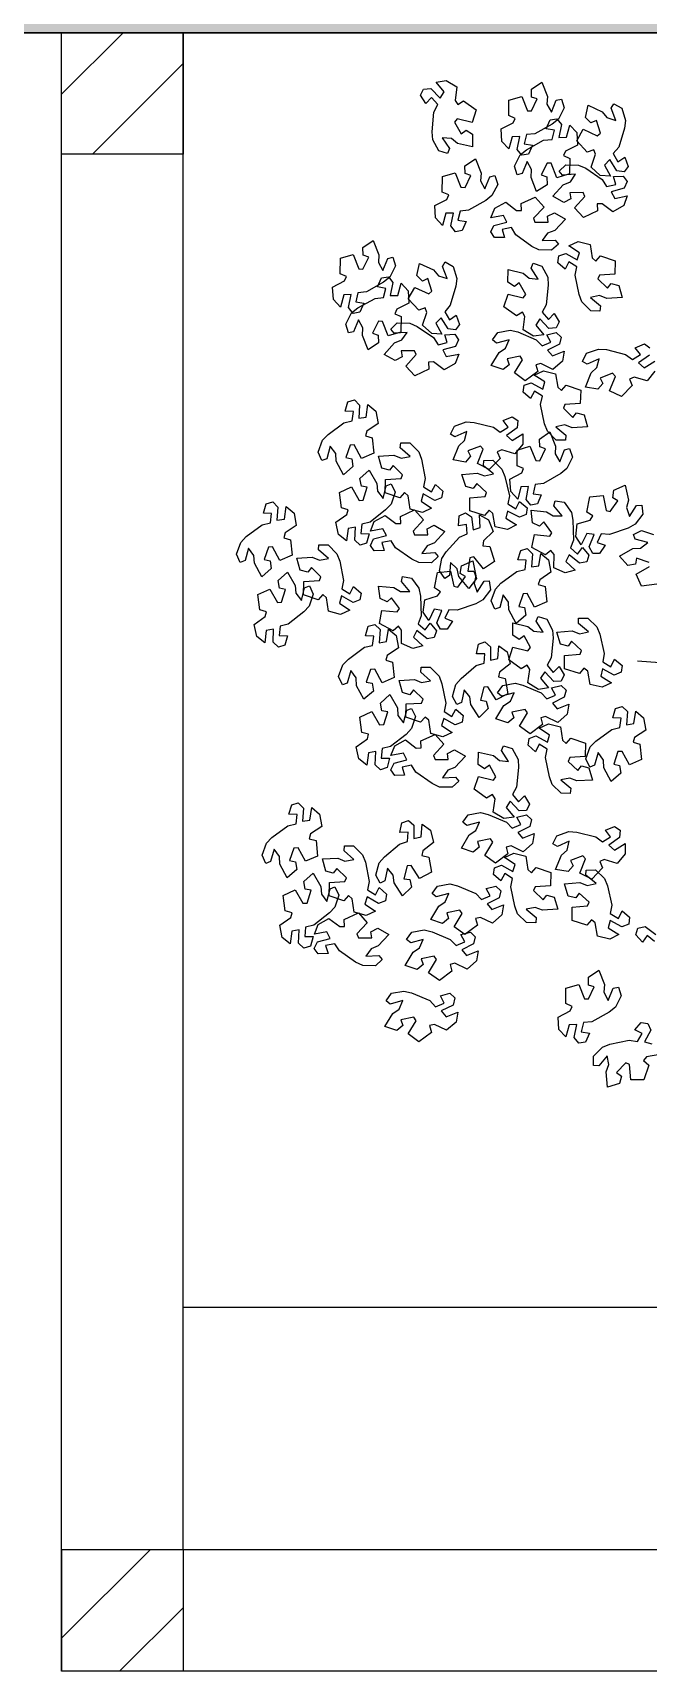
# Model space of a CAD drawing. Header units: centimetres. Extents: x -3096 to 17897, y -3131 to 15798.
# Drawn here: x -2332.8 to -2180.8, y 3634.6 to 4039.6 of the extents above; entities that cross this region are included whole.
import ezdxf

# ---------------------------------------------------------------- set-up
doc = ezdxf.new("R2010")
doc.units = ezdxf.units.CM
doc.layers.add('alberi', color=74, linetype='Continuous')

msp = doc.modelspace()

# ---------------------------------------------------------------- hatches: boundary and pattern name
at = {"transparency": 33554508}
h = msp.add_hatch(dxfattribs=at)
h.set_pattern_fill('GOST_WOOD', color=256, scale=2.9)
h.set_pattern_definition([(90, (-5100.13, -478.695), (17.4, -1e-15), [29, -5.8]), (90, (-5094.33, -484.495), (17.4, -1e-15), [17.4, -4.35, 8.7, -4.35]), (90, (-5088.53, -493.195), (17.4, -1e-15), [29, -5.8])])
h.paths.add_polyline_path([(-3095.71, 4099.61), (-3095.71, 4039.61), (-2657.82, 4039.61), (-2657.82, 4099.61)])
h.paths.add_polyline_path([(-2657.82, 4099.61), (-2657.82, 4039.61), (-2245.71, 4039.61), (-2195.71, 4039.61), (-2095.71, 4039.61), (-1945.71, 4039.61), (-1865.71, 4039.61), (-1865.71, 4099.61)])
h.paths.add_polyline_path([(-1615.62, 4039.61), (-1615.62, 4099.61), (-1765.71, 4099.61), (-1765.71, 4039.61)])
h.paths.add_polyline_path([(-1095.71, 4039.61), (-1095.71, 4099.61), (-1615.62, 4099.61), (-1615.62, 4039.61)])
h = msp.add_hatch(dxfattribs=at)
h.set_pattern_fill('ANSI31', color=256, scale=5)
h.set_pattern_definition([(45, (-5100.13, -478.695), (-11.22532, 11.22532), [])])
h.paths.add_polyline_path([(-2295.71, 4039.61), (-2325.71, 4039.61), (-2325.71, 4009.61), (-2295.71, 4009.61)])
h.paths.add_polyline_path([(-2295.71, 3664.61), (-2325.71, 3664.61), (-2325.71, 3634.61), (-2295.71, 3634.61)])
h.paths.add_polyline_path([(-1915.71, 3664.61), (-1945.71, 3664.61), (-1945.71, 3634.61), (-1915.71, 3634.61)])

# ---------------------------------------------------------------- linework, layer by layer
for p, q in [((-3095.71, 4039.61), (-1095.71, 4039.61)), ((-2245.71, 4039.61), (-2745.71, 4039.61)), ((-2095.71, 4039.61), (-2595.71, 4039.61)), ((-2325.71, 3634.61), (-2325.71, 4039.61)), ((-2195.71, 4039.61), (-2295.71, 4039.61)), ((-2295.71, 4039.61), (-2295.71, 4009.61)), ((-2095.71, 4039.61), (-2195.71, 4039.61)), ((-2295.71, 4009.61), (-2325.71, 4009.61)), ((-2295.71, 3724.61), (-1945.71, 3724.61)), ((-2325.71, 3664.61), (-2325.71, 3634.61)), ((-2295.71, 3664.61), (-2325.71, 3664.61)), ((-2295.71, 3664.61), (-2295.71, 3634.61))]:
    msp.add_line(p, q)
for points in [[(-1945.71, 3664.61), (-1945.71, 3664.61), (-2295.71, 3664.61), (-2295.71, 4039.61)], [(-1915.71, 3634.61), (-1915.71, 3634.61), (-2325.71, 3634.61), (-2325.71, 3634.61)]]:
    msp.add_lwpolyline(points)
at = {"layer": 'alberi'}
for points in [[(-2232.54, 4010.43), (-2234.02, 4013.17), (-2234.18, 4015.13), (-2233.75, 4019.99), (-2232.76, 4021.84), (-2234.3, 4023.58), (-2235.72, 4022.1), (-2237.01, 4024.16), (-2236.29, 4025.69), (-2234.48, 4025.81), (-2234.48, 4025.81), (-2232.19, 4023.48), (-2231.19, 4025.04), (-2233.2, 4027.42), (-2230.71, 4027.79), (-2228.06, 4026.21), (-2228.5, 4022.9), (-2227.86, 4021.87), (-2226.39, 4022.8), (-2226.39, 4022.8), (-2223.27, 4020.58), (-2224.28, 4017.46), (-2227.99, 4018.31), (-2228.63, 4017.51), (-2226.99, 4014.65), (-2225.8, 4015.54), (-2224.18, 4014.51), (-2224.21, 4011.4), (-2227.92, 4012.25), (-2229.42, 4013.44), (-2231.68, 4013.66), (-2229.92, 4010.96), (-2230.39, 4009.76)], [(-2201.56, 4021.06), (-2202.98, 4018.28), (-2204.51, 4017.05), (-2208.77, 4014.65), (-2210.85, 4014.43), (-2211.42, 4012.17), (-2209.39, 4011.84), (-2210.36, 4009.61), (-2212.03, 4009.34), (-2213.16, 4010.76), (-2213.16, 4010.76), (-2212.52, 4013.97), (-2214.37, 4013.91), (-2215.2, 4010.9), (-2216.92, 4012.74), (-2217.11, 4015.82), (-2214.13, 4017.34), (-2213.65, 4018.45), (-2215.24, 4019.14), (-2215.24, 4019.14), (-2215.18, 4022.97), (-2212.04, 4023.89), (-2210.64, 4020.35), (-2209.62, 4020.28), (-2208.18, 4023.24), (-2209.59, 4023.72), (-2209.65, 4025.64), (-2207.07, 4027.38), (-2205.68, 4023.83), (-2205.81, 4021.93), (-2204.72, 4019.94), (-2203.49, 4022.92), (-2202.23, 4023.21)], [(-2187.3, 4020.95), (-2186.4, 4017.96), (-2186.65, 4016.01), (-2188.06, 4011.34), (-2189.41, 4009.73), (-2188.26, 4007.71), (-2186.56, 4008.87), (-2185.72, 4006.59), (-2186.74, 4005.25), (-2188.54, 4005.49), (-2188.54, 4005.49), (-2190.3, 4008.24), (-2191.59, 4006.92), (-2190.11, 4004.18), (-2192.63, 4004.32), (-2194.9, 4006.4), (-2193.8, 4009.56), (-2194.21, 4010.7), (-2195.84, 4010.09), (-2195.84, 4010.09), (-2198.44, 4012.9), (-2196.82, 4015.74), (-2193.36, 4014.15), (-2192.57, 4014.81), (-2193.59, 4017.94), (-2194.93, 4017.32), (-2196.31, 4018.66), (-2195.65, 4021.7), (-2192.19, 4020.1), (-2190.97, 4018.63), (-2188.8, 4017.96), (-2189.97, 4020.96), (-2189.27, 4022.04)], [(-2213.85, 4006.66), (-2212.41, 4009.43), (-2210.89, 4010.66), (-2206.62, 4013.04), (-2204.54, 4013.26), (-2203.96, 4015.52), (-2205.99, 4015.86), (-2205.01, 4018.09), (-2203.34, 4018.35), (-2202.22, 4016.92), (-2202.22, 4016.92), (-2202.86, 4013.72), (-2201.01, 4013.77), (-2200.17, 4016.77), (-2198.46, 4014.92), (-2198.28, 4011.85), (-2201.26, 4010.34), (-2201.75, 4009.23), (-2200.16, 4008.54), (-2200.16, 4008.54), (-2200.24, 4004.71), (-2203.38, 4003.79), (-2204.77, 4007.34), (-2205.79, 4007.41), (-2207.24, 4004.46), (-2205.83, 4003.97), (-2205.77, 4002.05), (-2208.36, 4000.33), (-2209.74, 4003.87), (-2209.6, 4005.78), (-2210.69, 4007.77), (-2211.93, 4004.8), (-2213.19, 4004.51)], [(-2217.97, 4002.14), (-2219.39, 3999.37), (-2220.91, 3998.13), (-2225.17, 3995.74), (-2227.25, 3995.51), (-2227.82, 3993.25), (-2225.79, 3992.92), (-2226.77, 3990.69), (-2228.43, 3990.43), (-2229.56, 3991.85), (-2229.56, 3991.85), (-2228.93, 3995.05), (-2230.78, 3994.99), (-2231.6, 3991.99), (-2233.32, 3993.83), (-2233.52, 3996.91), (-2230.54, 3998.42), (-2230.05, 3999.54), (-2231.65, 4000.23), (-2231.65, 4000.23), (-2231.58, 4004.05), (-2228.44, 4004.98), (-2227.05, 4001.44), (-2226.02, 4001.37), (-2224.59, 4004.33), (-2225.99, 4004.81), (-2226.06, 4006.73), (-2223.47, 4008.46), (-2222.08, 4004.92), (-2222.22, 4003.01), (-2221.12, 4001.02), (-2219.89, 4004), (-2218.64, 4004.3)], [(-2201.13, 4006.96), (-2198.01, 4006.92), (-2196.23, 4006.11), (-2192.19, 4003.36), (-2191.06, 4001.6), (-2188.78, 4002.09), (-2189.39, 4004.06), (-2186.96, 4004.18), (-2185.98, 4002.81), (-2186.75, 4001.17), (-2186.75, 4001.17), (-2189.9, 4000.3), (-2189.02, 3998.67), (-2185.96, 3999.27), (-2186.85, 3996.91), (-2189.52, 3995.37), (-2192.2, 3997.36), (-2193.41, 3997.3), (-2193.32, 3995.57), (-2193.32, 3995.57), (-2196.78, 3993.92), (-2199.01, 3996.32), (-2196.45, 3999.15), (-2196.85, 4000.09), (-2200.14, 4000.06), (-2199.94, 3998.59), (-2201.63, 3997.67), (-2204.34, 3999.21), (-2201.78, 4002.04), (-2200.02, 4002.77), (-2198.72, 4004.63), (-2201.94, 4004.41), (-2202.76, 4005.4)], [(-2204.66, 3985.84), (-2207.78, 3985.96), (-2209.54, 3986.81), (-2213.51, 3989.66), (-2214.6, 3991.45), (-2216.88, 3991.01), (-2216.33, 3989.03), (-2218.76, 3988.97), (-2219.7, 3990.36), (-2218.9, 3991.99), (-2218.9, 3991.99), (-2215.72, 3992.77), (-2216.56, 3994.42), (-2219.63, 3993.9), (-2218.69, 3996.24), (-2215.98, 3997.71), (-2213.35, 3995.66), (-2212.13, 3995.69), (-2212.19, 3997.42), (-2212.19, 3997.42), (-2208.69, 3998.98), (-2206.52, 3996.53), (-2209.14, 3993.77), (-2208.77, 3992.81), (-2205.48, 3992.76), (-2205.64, 3994.24), (-2203.93, 3995.11), (-2201.26, 3993.51), (-2203.89, 3990.74), (-2205.67, 3990.06), (-2207.01, 3988.22), (-2203.79, 3988.37), (-2202.99, 3987.36)], [(-2243.21, 3981.97), (-2244.63, 3979.2), (-2246.15, 3977.96), (-2250.41, 3975.57), (-2252.49, 3975.34), (-2253.06, 3973.08), (-2251.03, 3972.75), (-2252.01, 3970.52), (-2253.67, 3970.25), (-2254.8, 3971.67), (-2254.8, 3971.67), (-2254.17, 3974.88), (-2256.02, 3974.82), (-2256.84, 3971.81), (-2258.56, 3973.66), (-2258.76, 3976.74), (-2255.78, 3978.25), (-2255.29, 3979.36), (-2256.88, 3980.05), (-2256.88, 3980.05), (-2256.82, 3983.88), (-2253.68, 3984.81), (-2252.28, 3981.26), (-2251.26, 3981.19), (-2249.83, 3984.16), (-2251.23, 3984.64), (-2251.3, 3986.56), (-2248.71, 3988.29), (-2247.32, 3984.75), (-2247.45, 3982.84), (-2246.36, 3980.85), (-2245.13, 3983.83), (-2243.87, 3984.12)], [(-2194.95, 3970.85), (-2197.15, 3973.06), (-2197.85, 3974.89), (-2198.81, 3979.69), (-2198.38, 3981.73), (-2200.36, 3982.98), (-2201.3, 3981.15), (-2203.12, 3982.76), (-2202.86, 3984.43), (-2201.16, 3985.06), (-2201.16, 3985.06), (-2198.3, 3983.47), (-2197.79, 3985.25), (-2200.39, 3986.96), (-2198.11, 3988.03), (-2195.12, 3987.26), (-2194.6, 3983.96), (-2193.69, 3983.15), (-2192.55, 3984.46), (-2192.55, 3984.46), (-2188.92, 3983.21), (-2189.01, 3979.94), (-2192.81, 3979.7), (-2193.2, 3978.76), (-2190.82, 3976.47), (-2189.93, 3977.66), (-2188.08, 3977.13), (-2187.24, 3974.14), (-2191.04, 3973.91), (-2192.81, 3974.63), (-2195.04, 3974.2), (-2192.59, 3972.11), (-2192.7, 3970.82)], [(-2228.94, 3981.86), (-2228.05, 3978.87), (-2228.29, 3976.93), (-2229.71, 3972.25), (-2231.05, 3970.65), (-2229.9, 3968.62), (-2228.21, 3969.79), (-2227.37, 3967.5), (-2228.38, 3966.16), (-2230.18, 3966.4), (-2230.18, 3966.4), (-2231.94, 3969.16), (-2233.24, 3967.83), (-2231.75, 3965.09), (-2234.27, 3965.23), (-2236.54, 3967.32), (-2235.44, 3970.47), (-2235.86, 3971.61), (-2237.48, 3971.01), (-2237.48, 3971.01), (-2240.09, 3973.81), (-2238.46, 3976.66), (-2235, 3975.07), (-2234.22, 3975.72), (-2235.23, 3978.85), (-2236.58, 3978.23), (-2237.96, 3979.57), (-2237.29, 3982.61), (-2233.83, 3981.01), (-2232.61, 3979.55), (-2230.44, 3978.87), (-2231.62, 3981.87), (-2230.91, 3982.95)], [(-2207.06, 3981.94), (-2205.6, 3979.18), (-2205.47, 3977.22), (-2205.96, 3972.36), (-2206.97, 3970.53), (-2205.45, 3968.76), (-2204.01, 3970.23), (-2202.75, 3968.15), (-2203.49, 3966.64), (-2205.3, 3966.53), (-2205.3, 3966.53), (-2207.56, 3968.89), (-2208.57, 3967.35), (-2206.59, 3964.94), (-2209.09, 3964.6), (-2211.72, 3966.21), (-2211.24, 3969.51), (-2211.87, 3970.55), (-2213.35, 3969.64), (-2213.35, 3969.64), (-2216.45, 3971.9), (-2215.4, 3975), (-2211.7, 3974.11), (-2211.05, 3974.9), (-2212.65, 3977.78), (-2213.85, 3976.91), (-2215.46, 3977.96), (-2215.39, 3981.07), (-2211.69, 3980.17), (-2210.21, 3978.96), (-2207.95, 3978.71), (-2209.68, 3981.43), (-2209.2, 3982.63)], [(-2255.49, 3967.58), (-2254.06, 3970.35), (-2252.53, 3971.58), (-2248.26, 3973.96), (-2246.18, 3974.18), (-2245.6, 3976.43), (-2247.63, 3976.77), (-2246.65, 3979), (-2244.99, 3979.26), (-2243.86, 3977.84), (-2243.86, 3977.84), (-2244.51, 3974.63), (-2242.66, 3974.68), (-2241.82, 3977.69), (-2240.11, 3975.84), (-2239.92, 3972.76), (-2242.91, 3971.25), (-2243.4, 3970.14), (-2241.8, 3969.45), (-2241.8, 3969.45), (-2241.88, 3965.62), (-2245.03, 3964.7), (-2246.41, 3968.25), (-2247.43, 3968.33), (-2248.88, 3965.37), (-2247.48, 3964.88), (-2247.42, 3962.96), (-2250.01, 3961.24), (-2251.38, 3964.79), (-2251.25, 3966.69), (-2252.33, 3968.69), (-2253.57, 3965.71), (-2254.83, 3965.42)], [(-2242.78, 3967.87), (-2239.66, 3967.83), (-2237.87, 3967.02), (-2233.83, 3964.27), (-2232.7, 3962.51), (-2230.42, 3963.01), (-2231.03, 3964.97), (-2228.6, 3965.09), (-2227.62, 3963.72), (-2228.39, 3962.08), (-2228.39, 3962.08), (-2231.54, 3961.22), (-2230.67, 3959.59), (-2227.61, 3960.19), (-2228.49, 3957.83), (-2231.16, 3956.28), (-2233.84, 3958.27), (-2235.06, 3958.21), (-2234.96, 3956.48), (-2234.96, 3956.48), (-2238.42, 3954.83), (-2240.65, 3957.23), (-2238.1, 3960.06), (-2238.49, 3961), (-2241.78, 3960.97), (-2241.59, 3959.5), (-2243.28, 3958.58), (-2245.98, 3960.12), (-2243.43, 3962.95), (-2241.66, 3963.68), (-2240.37, 3965.55), (-2243.58, 3965.32), (-2244.4, 3966.31)], [(-2217.94, 3965.55), (-2214.87, 3966.11), (-2212.97, 3965.66), (-2208.47, 3963.74), (-2207.02, 3962.23), (-2204.88, 3963.15), (-2205.86, 3964.96), (-2203.5, 3965.55), (-2202.27, 3964.39), (-2202.71, 3962.63), (-2202.71, 3962.63), (-2205.64, 3961.18), (-2204.46, 3959.75), (-2201.58, 3960.93), (-2201.99, 3958.44), (-2204.31, 3956.41), (-2207.33, 3957.85), (-2208.51, 3957.56), (-2208.08, 3955.87), (-2208.08, 3955.87), (-2211.16, 3953.59), (-2213.81, 3955.52), (-2211.85, 3958.78), (-2212.41, 3959.64), (-2215.64, 3958.97), (-2215.16, 3957.56), (-2216.65, 3956.34), (-2219.59, 3957.33), (-2217.63, 3960.59), (-2216.04, 3961.65), (-2215.13, 3963.73), (-2218.24, 3962.89), (-2219.24, 3963.71)], [(-2203.5, 3938.89), (-2205.7, 3941.11), (-2206.4, 3942.94), (-2207.36, 3947.73), (-2206.93, 3949.77), (-2208.9, 3951.02), (-2209.85, 3949.19), (-2211.67, 3950.81), (-2211.41, 3952.47), (-2209.71, 3953.1), (-2209.71, 3953.1), (-2206.85, 3951.51), (-2206.34, 3953.29), (-2208.94, 3955), (-2206.65, 3956.07), (-2203.67, 3955.3), (-2203.15, 3952), (-2202.24, 3951.19), (-2201.09, 3952.5), (-2201.09, 3952.5), (-2197.47, 3951.25), (-2197.56, 3947.98), (-2201.36, 3947.75), (-2201.75, 3946.8), (-2199.37, 3944.51), (-2198.48, 3945.7), (-2196.63, 3945.17), (-2195.78, 3942.18), (-2199.58, 3941.95), (-2201.36, 3942.67), (-2203.59, 3942.24), (-2201.13, 3940.15), (-2201.24, 3938.87)], [(-2262.32, 3935.94), (-2261.25, 3938.87), (-2259.89, 3940.28), (-2255.95, 3943.18), (-2253.92, 3943.66), (-2253.63, 3945.97), (-2255.68, 3946.05), (-2254.99, 3948.39), (-2253.37, 3948.85), (-2252.08, 3947.58), (-2252.08, 3947.58), (-2252.31, 3944.32), (-2250.48, 3944.61), (-2250.03, 3947.69), (-2248.1, 3946.07), (-2247.53, 3943.04), (-2250.3, 3941.17), (-2250.65, 3940.01), (-2248.98, 3939.52), (-2248.98, 3939.52), (-2248.58, 3935.71), (-2251.58, 3934.41), (-2253.4, 3937.75), (-2254.42, 3937.7), (-2255.48, 3934.58), (-2254.03, 3934.28), (-2253.73, 3932.38), (-2256.08, 3930.34), (-2257.9, 3933.69), (-2258, 3935.6), (-2259.33, 3937.44), (-2260.19, 3934.33), (-2261.4, 3933.89)], [(-2228.67, 3942.38), (-2225.73, 3943.43), (-2223.77, 3943.28), (-2219.03, 3942.11), (-2217.36, 3940.85), (-2215.39, 3942.11), (-2216.65, 3943.74), (-2214.41, 3944.69), (-2213.01, 3943.75), (-2213.16, 3941.94), (-2213.16, 3941.94), (-2215.82, 3940.04), (-2214.43, 3938.81), (-2211.77, 3940.44), (-2211.78, 3937.92), (-2213.75, 3935.54), (-2216.96, 3936.48), (-2218.08, 3936), (-2217.39, 3934.41), (-2217.39, 3934.41), (-2220.06, 3931.66), (-2222.98, 3933.14), (-2221.57, 3936.68), (-2222.26, 3937.43), (-2225.34, 3936.25), (-2224.65, 3934.94), (-2225.91, 3933.5), (-2228.98, 3934.01), (-2227.57, 3937.54), (-2226.17, 3938.84), (-2225.6, 3941.04), (-2228.54, 3939.71), (-2229.65, 3940.36)], [(-2199.51, 3934.7), (-2200.9, 3931.9), (-2202.41, 3930.65), (-2206.63, 3928.2), (-2208.71, 3927.94), (-2209.25, 3925.68), (-2207.22, 3925.37), (-2208.16, 3923.13), (-2209.82, 3922.84), (-2210.97, 3924.25), (-2210.97, 3924.25), (-2210.38, 3927.46), (-2212.23, 3927.38), (-2213.01, 3924.36), (-2214.76, 3926.18), (-2214.99, 3929.26), (-2212.03, 3930.81), (-2211.56, 3931.93), (-2213.17, 3932.6), (-2213.17, 3932.6), (-2213.15, 3936.43), (-2210.02, 3937.4), (-2208.58, 3933.87), (-2207.56, 3933.81), (-2206.16, 3936.8), (-2207.57, 3937.26), (-2207.66, 3939.18), (-2205.1, 3940.94), (-2203.67, 3937.42), (-2203.77, 3935.51), (-2202.65, 3933.54), (-2201.46, 3936.53), (-2200.21, 3936.84)], [(-2239.68, 3938.24), (-2237.49, 3936.02), (-2236.79, 3934.19), (-2235.85, 3929.4), (-2236.28, 3927.35), (-2234.31, 3926.1), (-2233.36, 3927.93), (-2231.55, 3926.3), (-2231.82, 3924.64), (-2233.52, 3924.01), (-2233.52, 3924.01), (-2236.37, 3925.62), (-2236.89, 3923.84), (-2234.29, 3922.12), (-2236.58, 3921.06), (-2239.56, 3921.84), (-2240.07, 3925.14), (-2240.98, 3925.95), (-2242.13, 3924.65), (-2242.13, 3924.65), (-2245.75, 3925.91), (-2245.65, 3929.18), (-2241.84, 3929.4), (-2241.46, 3930.35), (-2243.82, 3932.64), (-2244.72, 3931.46), (-2246.56, 3931.99), (-2247.4, 3934.99), (-2243.6, 3935.2), (-2241.83, 3934.48), (-2239.6, 3934.9), (-2242.04, 3937), (-2241.93, 3938.28)], [(-2219.17, 3933.92), (-2216.92, 3931.76), (-2216.17, 3929.95), (-2215.09, 3925.18), (-2215.47, 3923.13), (-2213.47, 3921.93), (-2212.57, 3923.78), (-2210.71, 3922.21), (-2210.93, 3920.54), (-2212.61, 3919.86), (-2212.61, 3919.86), (-2215.51, 3921.39), (-2215.98, 3919.6), (-2213.33, 3917.95), (-2215.59, 3916.83), (-2218.59, 3917.52), (-2219.2, 3920.81), (-2220.12, 3921.59), (-2221.24, 3920.26), (-2221.24, 3920.26), (-2224.89, 3921.41), (-2224.88, 3924.69), (-2221.09, 3925.01), (-2220.73, 3925.97), (-2223.16, 3928.2), (-2224.02, 3926.99), (-2225.88, 3927.47), (-2226.8, 3930.44), (-2223.01, 3930.76), (-2221.22, 3930.09), (-2219, 3930.57), (-2221.5, 3932.6), (-2221.43, 3933.89)], [(-2243.33, 3926.06), (-2244.33, 3923.11), (-2245.66, 3921.66), (-2249.52, 3918.67), (-2251.54, 3918.14), (-2251.77, 3915.82), (-2249.72, 3915.79), (-2250.36, 3913.44), (-2251.96, 3912.93), (-2253.29, 3914.17), (-2253.29, 3914.17), (-2253.13, 3917.44), (-2254.95, 3917.11), (-2255.33, 3914.01), (-2257.3, 3915.58), (-2257.94, 3918.6), (-2255.22, 3920.53), (-2254.9, 3921.71), (-2256.58, 3922.15), (-2256.58, 3922.15), (-2257.08, 3925.95), (-2254.11, 3927.33), (-2252.21, 3924.03), (-2251.19, 3924.11), (-2250.2, 3927.25), (-2251.66, 3927.52), (-2252.01, 3929.41), (-2249.71, 3931.5), (-2247.81, 3928.2), (-2247.66, 3926.29), (-2246.29, 3924.49), (-2245.51, 3927.61), (-2244.31, 3928.09)], [(-2182.12, 3920.63), (-2184.01, 3918.14), (-2185.72, 3917.19), (-2190.33, 3915.58), (-2192.42, 3915.72), (-2193.38, 3913.59), (-2191.44, 3912.91), (-2192.79, 3910.89), (-2194.47, 3910.92), (-2195.34, 3912.51), (-2195.34, 3912.51), (-2194.15, 3915.56), (-2195.98, 3915.82), (-2197.32, 3913.01), (-2198.69, 3915.12), (-2198.35, 3918.19), (-2195.15, 3919.16), (-2194.47, 3920.17), (-2195.92, 3921.13), (-2195.92, 3921.13), (-2195.19, 3924.88), (-2191.94, 3925.25), (-2191.18, 3921.52), (-2190.19, 3921.27), (-2188.26, 3923.93), (-2189.55, 3924.65), (-2189.29, 3926.56), (-2186.44, 3927.81), (-2185.69, 3924.08), (-2186.15, 3922.22), (-2185.42, 3920.07), (-2183.69, 3922.79), (-2182.4, 3922.86)], [(-2282.51, 3910.73), (-2281.44, 3913.65), (-2280.08, 3915.07), (-2276.14, 3917.96), (-2274.11, 3918.44), (-2273.82, 3920.75), (-2275.87, 3920.83), (-2275.18, 3923.17), (-2273.56, 3923.64), (-2272.27, 3922.36), (-2272.27, 3922.36), (-2272.5, 3919.1), (-2270.67, 3919.39), (-2270.22, 3922.47), (-2268.29, 3920.85), (-2267.72, 3917.82), (-2270.49, 3915.96), (-2270.84, 3914.79), (-2269.17, 3914.3), (-2269.17, 3914.3), (-2268.77, 3910.5), (-2271.77, 3909.19), (-2273.59, 3912.54), (-2274.61, 3912.48), (-2275.68, 3909.37), (-2274.22, 3909.06), (-2273.92, 3907.16), (-2276.27, 3905.13), (-2278.09, 3908.47), (-2278.19, 3910.38), (-2279.52, 3912.22), (-2280.38, 3909.12), (-2281.59, 3908.67)], [(-2234.3, 3908.58), (-2237.42, 3908.65), (-2239.2, 3909.49), (-2243.21, 3912.28), (-2244.31, 3914.05), (-2246.6, 3913.58), (-2246.01, 3911.61), (-2248.45, 3911.52), (-2249.41, 3912.9), (-2248.62, 3914.54), (-2248.62, 3914.54), (-2245.46, 3915.36), (-2246.32, 3917), (-2249.38, 3916.44), (-2248.47, 3918.79), (-2245.78, 3920.3), (-2243.12, 3918.28), (-2241.91, 3918.32), (-2241.99, 3920.06), (-2241.99, 3920.06), (-2238.51, 3921.67), (-2236.31, 3919.24), (-2238.89, 3916.44), (-2238.51, 3915.49), (-2235.22, 3915.49), (-2235.4, 3916.96), (-2233.7, 3917.86), (-2231.01, 3916.29), (-2233.6, 3913.49), (-2235.37, 3912.78), (-2236.69, 3910.93), (-2233.47, 3911.12), (-2232.66, 3910.12)], [(-2232.31, 3906.6), (-2231.81, 3909.67), (-2230.74, 3911.32), (-2227.42, 3914.9), (-2225.51, 3915.75), (-2225.66, 3918.08), (-2227.69, 3917.77), (-2227.45, 3920.19), (-2225.94, 3920.96), (-2224.43, 3919.95), (-2224.43, 3919.95), (-2224.05, 3916.7), (-2222.31, 3917.33), (-2222.44, 3920.44), (-2220.24, 3919.22), (-2219.12, 3916.35), (-2221.49, 3913.99), (-2221.61, 3912.78), (-2219.88, 3912.62), (-2219.88, 3912.62), (-2218.77, 3908.95), (-2221.47, 3907.11), (-2223.89, 3910.05), (-2224.88, 3909.81), (-2225.34, 3906.54), (-2223.86, 3906.52), (-2223.2, 3904.71), (-2225.13, 3902.27), (-2227.54, 3905.22), (-2228, 3907.07), (-2229.65, 3908.63), (-2229.91, 3905.42), (-2231.02, 3904.75)], [(-2201.58, 3923.55), (-2199.77, 3921.01), (-2199.37, 3919.09), (-2199.21, 3914.2), (-2199.96, 3912.26), (-2198.22, 3910.71), (-2196.99, 3912.36), (-2195.46, 3910.46), (-2195.99, 3908.87), (-2197.77, 3908.52), (-2197.77, 3908.52), (-2200.33, 3910.56), (-2201.13, 3908.89), (-2198.84, 3906.77), (-2201.27, 3906.09), (-2204.09, 3907.34), (-2204.06, 3910.68), (-2204.82, 3911.62), (-2206.17, 3910.52), (-2206.17, 3910.52), (-2209.54, 3912.34), (-2208.92, 3915.56), (-2205.13, 3915.17), (-2204.59, 3916.04), (-2206.56, 3918.68), (-2207.64, 3917.66), (-2209.37, 3918.48), (-2209.72, 3921.57), (-2205.93, 3921.18), (-2204.3, 3920.18), (-2202.03, 3920.24), (-2204.11, 3922.7), (-2203.79, 3923.95)], [(-2259.87, 3913.03), (-2257.68, 3910.81), (-2256.98, 3908.97), (-2256.04, 3904.18), (-2256.47, 3902.13), (-2254.5, 3900.89), (-2253.56, 3902.71), (-2251.74, 3901.09), (-2252.01, 3899.42), (-2253.71, 3898.79), (-2253.71, 3898.79), (-2256.56, 3900.4), (-2257.08, 3898.62), (-2254.48, 3896.9), (-2256.77, 3895.84), (-2259.75, 3896.62), (-2260.26, 3899.92), (-2261.17, 3900.73), (-2262.32, 3899.43), (-2262.32, 3899.43), (-2265.94, 3900.69), (-2265.84, 3903.96), (-2262.03, 3904.18), (-2261.65, 3905.13), (-2264.01, 3907.42), (-2264.91, 3906.24), (-2266.76, 3906.77), (-2267.59, 3909.77), (-2263.79, 3909.98), (-2262.02, 3909.26), (-2259.79, 3909.68), (-2262.23, 3911.78), (-2262.12, 3913.06)], [(-2219.78, 3901.91), (-2221.67, 3899.42), (-2223.38, 3898.47), (-2228, 3896.86), (-2230.08, 3897), (-2231.04, 3894.88), (-2229.1, 3894.19), (-2230.45, 3892.17), (-2232.13, 3892.2), (-2233, 3893.79), (-2233, 3893.79), (-2231.81, 3896.84), (-2233.64, 3897.1), (-2234.98, 3894.29), (-2236.35, 3896.4), (-2236.01, 3899.47), (-2232.81, 3900.44), (-2232.13, 3901.45), (-2233.59, 3902.41), (-2233.59, 3902.41), (-2232.85, 3906.16), (-2229.6, 3906.53), (-2228.84, 3902.8), (-2227.85, 3902.55), (-2225.92, 3905.21), (-2227.21, 3905.93), (-2226.95, 3907.84), (-2224.1, 3909.09), (-2223.35, 3905.36), (-2223.81, 3903.5), (-2223.08, 3901.35), (-2221.35, 3904.07), (-2220.06, 3904.14)], [(-2219.61, 3899.18), (-2218.54, 3902.11), (-2217.18, 3903.52), (-2213.24, 3906.42), (-2211.21, 3906.9), (-2210.92, 3909.21), (-2212.97, 3909.29), (-2212.28, 3911.63), (-2210.66, 3912.09), (-2209.37, 3910.82), (-2209.37, 3910.82), (-2209.6, 3907.56), (-2207.77, 3907.85), (-2207.32, 3910.93), (-2205.39, 3909.31), (-2204.82, 3906.28), (-2207.59, 3904.41), (-2207.94, 3903.25), (-2206.27, 3902.76), (-2206.27, 3902.76), (-2205.87, 3898.95), (-2208.87, 3897.65), (-2210.69, 3901), (-2211.71, 3900.94), (-2212.78, 3897.82), (-2211.32, 3897.52), (-2211.02, 3895.62), (-2213.37, 3893.59), (-2215.19, 3896.93), (-2215.29, 3898.84), (-2216.62, 3900.68), (-2217.48, 3897.58), (-2218.69, 3897.13)], [(-2263.52, 3900.84), (-2264.52, 3897.89), (-2265.85, 3896.44), (-2269.71, 3893.45), (-2271.73, 3892.92), (-2271.97, 3890.6), (-2269.91, 3890.57), (-2270.55, 3888.22), (-2272.15, 3887.71), (-2273.48, 3888.95), (-2273.48, 3888.95), (-2273.32, 3892.22), (-2275.14, 3891.89), (-2275.52, 3888.79), (-2277.49, 3890.36), (-2278.13, 3893.38), (-2275.41, 3895.32), (-2275.09, 3896.49), (-2276.77, 3896.93), (-2276.77, 3896.93), (-2277.27, 3900.73), (-2274.3, 3902.11), (-2272.4, 3898.81), (-2271.38, 3898.89), (-2270.39, 3902.03), (-2271.85, 3902.3), (-2272.2, 3904.19), (-2269.9, 3906.28), (-2268, 3902.98), (-2267.85, 3901.08), (-2266.48, 3899.27), (-2265.7, 3902.4), (-2264.5, 3902.87)], [(-2239.24, 3904.83), (-2237.43, 3902.29), (-2237.03, 3900.37), (-2236.87, 3895.48), (-2237.63, 3893.54), (-2235.88, 3891.99), (-2234.65, 3893.64), (-2233.12, 3891.74), (-2233.65, 3890.15), (-2235.43, 3889.8), (-2235.43, 3889.8), (-2237.99, 3891.84), (-2238.79, 3890.17), (-2236.5, 3888.05), (-2238.93, 3887.37), (-2241.75, 3888.62), (-2241.72, 3891.96), (-2242.49, 3892.9), (-2243.83, 3891.8), (-2243.83, 3891.8), (-2247.2, 3893.62), (-2246.58, 3896.84), (-2242.79, 3896.45), (-2242.26, 3897.32), (-2244.22, 3899.96), (-2245.3, 3898.94), (-2247.03, 3899.76), (-2247.38, 3902.85), (-2243.6, 3902.46), (-2241.96, 3901.46), (-2239.69, 3901.52), (-2241.77, 3903.98), (-2241.46, 3905.23)], [(-2257.27, 3880.46), (-2256.2, 3883.39), (-2254.84, 3884.8), (-2250.91, 3887.7), (-2248.87, 3888.18), (-2248.58, 3890.49), (-2250.64, 3890.57), (-2249.94, 3892.91), (-2248.32, 3893.37), (-2247.03, 3892.1), (-2247.03, 3892.1), (-2247.26, 3888.84), (-2245.43, 3889.13), (-2244.98, 3892.21), (-2243.05, 3890.59), (-2242.48, 3887.56), (-2245.25, 3885.69), (-2245.6, 3884.53), (-2243.93, 3884.04), (-2243.93, 3884.04), (-2243.53, 3880.23), (-2246.53, 3878.93), (-2248.35, 3882.28), (-2249.37, 3882.22), (-2250.44, 3879.1), (-2248.99, 3878.8), (-2248.68, 3876.9), (-2251.04, 3874.87), (-2252.85, 3878.21), (-2252.95, 3880.12), (-2254.28, 3881.96), (-2255.14, 3878.86), (-2256.35, 3878.41)], [(-2205.86, 3894.66), (-2204.41, 3891.9), (-2204.27, 3889.94), (-2204.76, 3885.08), (-2205.77, 3883.25), (-2204.25, 3881.48), (-2202.82, 3882.95), (-2201.55, 3880.87), (-2202.29, 3879.36), (-2204.1, 3879.25), (-2204.1, 3879.25), (-2206.36, 3881.61), (-2207.38, 3880.06), (-2205.39, 3877.66), (-2207.89, 3877.31), (-2210.52, 3878.92), (-2210.04, 3882.23), (-2210.68, 3883.27), (-2212.15, 3882.36), (-2212.15, 3882.36), (-2215.25, 3884.61), (-2214.2, 3887.72), (-2210.5, 3886.82), (-2209.86, 3887.62), (-2211.45, 3890.5), (-2212.65, 3889.62), (-2214.27, 3890.67), (-2214.2, 3893.78), (-2210.5, 3892.88), (-2209.01, 3891.68), (-2206.76, 3891.43), (-2208.49, 3894.15), (-2208.01, 3895.35)], [(-2195.72, 3894.9), (-2193.47, 3892.74), (-2192.72, 3890.93), (-2191.64, 3886.16), (-2192.02, 3884.1), (-2190.01, 3882.91), (-2189.12, 3884.76), (-2187.26, 3883.19), (-2187.48, 3881.52), (-2189.16, 3880.84), (-2189.16, 3880.84), (-2192.05, 3882.37), (-2192.53, 3880.58), (-2189.88, 3878.93), (-2192.14, 3877.81), (-2195.14, 3878.5), (-2195.74, 3881.79), (-2196.67, 3882.57), (-2197.79, 3881.24), (-2197.79, 3881.24), (-2201.44, 3882.39), (-2201.43, 3885.67), (-2197.63, 3885.99), (-2197.27, 3886.95), (-2199.7, 3889.18), (-2200.57, 3887.97), (-2202.43, 3888.45), (-2203.35, 3891.42), (-2199.55, 3891.74), (-2197.76, 3891.07), (-2195.55, 3891.55), (-2198.05, 3893.58), (-2197.97, 3894.87)], [(-2229.17, 3875.53), (-2228.29, 3878.52), (-2227.03, 3880.02), (-2223.3, 3883.18), (-2221.3, 3883.8), (-2221.17, 3886.12), (-2223.22, 3886.06), (-2222.69, 3888.44), (-2221.11, 3889.02), (-2219.73, 3887.84), (-2219.73, 3887.84), (-2219.74, 3884.56), (-2217.94, 3884.97), (-2217.69, 3888.08), (-2215.66, 3886.6), (-2214.88, 3883.61), (-2217.52, 3881.56), (-2217.79, 3880.37), (-2216.09, 3880), (-2216.09, 3880), (-2215.43, 3876.23), (-2218.34, 3874.72), (-2220.38, 3877.94), (-2221.4, 3877.82), (-2222.25, 3874.64), (-2220.78, 3874.43), (-2220.35, 3872.56), (-2222.56, 3870.37), (-2224.6, 3873.58), (-2224.83, 3875.48), (-2226.28, 3877.23), (-2226.92, 3874.07), (-2228.1, 3873.54)], [(-2234.63, 3882.77), (-2232.44, 3880.55), (-2231.74, 3878.71), (-2230.8, 3873.92), (-2231.23, 3871.87), (-2229.27, 3870.62), (-2228.32, 3872.45), (-2226.5, 3870.83), (-2226.77, 3869.16), (-2228.47, 3868.53), (-2228.47, 3868.53), (-2231.32, 3870.14), (-2231.84, 3868.36), (-2229.24, 3866.64), (-2231.53, 3865.58), (-2234.52, 3866.36), (-2235.02, 3869.66), (-2235.93, 3870.47), (-2237.08, 3869.17), (-2237.08, 3869.17), (-2240.7, 3870.43), (-2240.6, 3873.7), (-2236.8, 3873.92), (-2236.41, 3874.87), (-2238.78, 3877.16), (-2239.67, 3875.98), (-2241.52, 3876.51), (-2242.35, 3879.51), (-2238.55, 3879.72), (-2236.78, 3879), (-2234.55, 3879.42), (-2237, 3881.52), (-2236.88, 3882.8)], [(-2238.28, 3870.58), (-2239.28, 3867.63), (-2240.61, 3866.18), (-2244.47, 3863.19), (-2246.49, 3862.66), (-2246.73, 3860.34), (-2244.67, 3860.31), (-2245.31, 3857.96), (-2246.91, 3857.45), (-2248.24, 3858.69), (-2248.24, 3858.69), (-2248.08, 3861.96), (-2249.91, 3861.63), (-2250.28, 3858.53), (-2252.25, 3860.1), (-2252.9, 3863.12), (-2250.17, 3865.06), (-2249.85, 3866.23), (-2251.53, 3866.67), (-2251.53, 3866.67), (-2252.03, 3870.47), (-2249.06, 3871.85), (-2247.16, 3868.55), (-2246.14, 3868.63), (-2245.15, 3871.77), (-2246.61, 3872.04), (-2246.96, 3873.93), (-2244.66, 3876.02), (-2242.76, 3872.72), (-2242.61, 3870.82), (-2241.24, 3869.01), (-2240.46, 3872.14), (-2239.26, 3872.61)], [(-2216.74, 3878.27), (-2213.68, 3878.83), (-2211.77, 3878.37), (-2207.27, 3876.46), (-2205.83, 3874.95), (-2203.69, 3875.87), (-2204.66, 3877.68), (-2202.3, 3878.27), (-2201.08, 3877.11), (-2201.51, 3875.35), (-2201.51, 3875.35), (-2204.44, 3873.9), (-2203.27, 3872.47), (-2200.38, 3873.64), (-2200.79, 3871.16), (-2203.12, 3869.13), (-2206.13, 3870.57), (-2207.31, 3870.27), (-2206.88, 3868.59), (-2206.88, 3868.59), (-2209.96, 3866.31), (-2212.61, 3868.23), (-2210.65, 3871.5), (-2211.22, 3872.35), (-2214.44, 3871.68), (-2213.97, 3870.28), (-2215.45, 3869.05), (-2218.4, 3870.05), (-2216.44, 3873.31), (-2214.84, 3874.37), (-2213.93, 3876.45), (-2217.04, 3875.61), (-2218.04, 3876.42)], [(-2196.16, 3860.16), (-2195.09, 3863.09), (-2193.73, 3864.5), (-2189.79, 3867.4), (-2187.76, 3867.88), (-2187.47, 3870.19), (-2189.52, 3870.27), (-2188.83, 3872.61), (-2187.21, 3873.07), (-2185.91, 3871.8), (-2185.91, 3871.8), (-2186.15, 3868.54), (-2184.32, 3868.83), (-2183.87, 3871.91), (-2181.94, 3870.29), (-2181.37, 3867.26), (-2184.14, 3865.39), (-2184.49, 3864.23), (-2182.82, 3863.74), (-2182.82, 3863.74), (-2182.41, 3859.93), (-2185.42, 3858.63), (-2187.24, 3861.98), (-2188.26, 3861.92), (-2189.32, 3858.8), (-2187.87, 3858.5), (-2187.57, 3856.6), (-2189.92, 3854.57), (-2191.74, 3857.91), (-2191.84, 3859.82), (-2193.17, 3861.66), (-2194.02, 3858.55), (-2195.23, 3858.11)], [(-2202.3, 3851.61), (-2204.5, 3853.82), (-2205.2, 3855.65), (-2206.16, 3860.44), (-2205.73, 3862.49), (-2207.71, 3863.73), (-2208.65, 3861.9), (-2210.47, 3863.52), (-2210.21, 3865.18), (-2208.51, 3865.82), (-2208.51, 3865.82), (-2205.65, 3864.23), (-2205.14, 3866), (-2207.74, 3867.72), (-2205.46, 3868.78), (-2202.47, 3868.02), (-2201.95, 3864.72), (-2201.04, 3863.91), (-2199.89, 3865.21), (-2199.89, 3865.21), (-2196.27, 3863.97), (-2196.36, 3860.69), (-2200.16, 3860.46), (-2200.55, 3859.51), (-2198.17, 3857.23), (-2197.28, 3858.42), (-2195.43, 3857.89), (-2194.59, 3854.89), (-2198.39, 3854.67), (-2200.16, 3855.38), (-2202.39, 3854.96), (-2199.94, 3852.87), (-2200.04, 3851.58)], [(-2229.26, 3853.1), (-2232.37, 3853.17), (-2234.15, 3854.01), (-2238.16, 3856.8), (-2239.27, 3858.57), (-2241.55, 3858.11), (-2240.96, 3856.13), (-2243.4, 3856.04), (-2244.36, 3857.42), (-2243.57, 3859.06), (-2243.57, 3859.06), (-2240.41, 3859.88), (-2241.27, 3861.52), (-2244.34, 3860.96), (-2243.42, 3863.31), (-2240.74, 3864.82), (-2238.08, 3862.8), (-2236.86, 3862.85), (-2236.94, 3864.58), (-2236.94, 3864.58), (-2233.46, 3866.19), (-2231.26, 3863.77), (-2233.84, 3860.97), (-2233.46, 3860.01), (-2230.17, 3860.01), (-2230.35, 3861.48), (-2228.65, 3862.38), (-2225.96, 3860.81), (-2228.55, 3858.01), (-2230.32, 3857.3), (-2231.64, 3855.45), (-2228.42, 3855.64), (-2227.61, 3854.64)], [(-2214.41, 3862.7), (-2212.95, 3859.94), (-2212.82, 3857.98), (-2213.31, 3853.12), (-2214.32, 3851.29), (-2212.8, 3849.52), (-2211.36, 3850.99), (-2210.1, 3848.91), (-2210.84, 3847.4), (-2212.65, 3847.29), (-2212.65, 3847.29), (-2214.91, 3849.65), (-2215.92, 3848.1), (-2213.94, 3845.7), (-2216.43, 3845.35), (-2219.06, 3846.96), (-2218.59, 3850.27), (-2219.22, 3851.31), (-2220.7, 3850.4), (-2220.7, 3850.4), (-2223.8, 3852.66), (-2222.75, 3855.76), (-2219.05, 3854.86), (-2218.4, 3855.66), (-2220, 3858.54), (-2221.2, 3857.67), (-2222.81, 3858.71), (-2222.74, 3861.82), (-2219.04, 3860.93), (-2217.56, 3859.72), (-2215.3, 3859.47), (-2217.03, 3862.19), (-2216.55, 3863.39)], [(-2276.2, 3836.33), (-2275.13, 3839.26), (-2273.77, 3840.67), (-2269.83, 3843.57), (-2267.8, 3844.05), (-2267.51, 3846.36), (-2269.56, 3846.44), (-2268.87, 3848.78), (-2267.25, 3849.24), (-2265.96, 3847.97), (-2265.96, 3847.97), (-2266.19, 3844.71), (-2264.36, 3845), (-2263.91, 3848.08), (-2261.98, 3846.46), (-2261.41, 3843.43), (-2264.18, 3841.56), (-2264.53, 3840.4), (-2262.86, 3839.91), (-2262.86, 3839.91), (-2262.46, 3836.1), (-2265.46, 3834.8), (-2267.28, 3838.15), (-2268.3, 3838.09), (-2269.37, 3834.97), (-2267.91, 3834.67), (-2267.61, 3832.77), (-2269.96, 3830.74), (-2271.78, 3834.08), (-2271.88, 3835.99), (-2273.21, 3837.83), (-2274.07, 3834.73), (-2275.28, 3834.28)], [(-2248.09, 3831.4), (-2247.22, 3834.39), (-2245.96, 3835.89), (-2242.23, 3839.05), (-2240.23, 3839.67), (-2240.1, 3841.99), (-2242.15, 3841.93), (-2241.62, 3844.31), (-2240.03, 3844.88), (-2238.66, 3843.7), (-2238.66, 3843.7), (-2238.67, 3840.43), (-2236.87, 3840.84), (-2236.62, 3843.95), (-2234.59, 3842.47), (-2233.81, 3839.48), (-2236.45, 3837.43), (-2236.72, 3836.24), (-2235.02, 3835.87), (-2235.02, 3835.87), (-2234.36, 3832.1), (-2237.27, 3830.59), (-2239.31, 3833.81), (-2240.33, 3833.69), (-2241.18, 3830.51), (-2239.71, 3830.3), (-2239.28, 3828.42), (-2241.49, 3826.24), (-2243.53, 3829.45), (-2243.76, 3831.35), (-2245.21, 3833.1), (-2245.85, 3829.94), (-2247.03, 3829.41)], [(-2225.29, 3846.31), (-2222.22, 3846.87), (-2220.32, 3846.41), (-2215.82, 3844.5), (-2214.37, 3842.99), (-2212.23, 3843.91), (-2213.21, 3845.72), (-2210.85, 3846.31), (-2209.62, 3845.15), (-2210.06, 3843.39), (-2210.06, 3843.39), (-2212.99, 3841.94), (-2211.81, 3840.51), (-2208.93, 3841.68), (-2209.34, 3839.2), (-2211.66, 3837.17), (-2214.68, 3838.61), (-2215.86, 3838.31), (-2215.43, 3836.63), (-2215.43, 3836.63), (-2218.51, 3834.35), (-2221.16, 3836.27), (-2219.2, 3839.54), (-2219.76, 3840.39), (-2222.99, 3839.73), (-2222.51, 3838.32), (-2224, 3837.1), (-2226.94, 3838.09), (-2224.98, 3841.35), (-2223.39, 3842.41), (-2222.48, 3844.49), (-2225.59, 3843.65), (-2226.59, 3844.46)], [(-2203.35, 3841.14), (-2200.41, 3842.19), (-2198.46, 3842.04), (-2193.71, 3840.87), (-2192.04, 3839.61), (-2190.08, 3840.87), (-2191.33, 3842.5), (-2189.09, 3843.45), (-2187.7, 3842.51), (-2187.85, 3840.7), (-2187.85, 3840.7), (-2190.51, 3838.8), (-2189.12, 3837.57), (-2186.46, 3839.2), (-2186.47, 3836.68), (-2188.43, 3834.3), (-2191.64, 3835.24), (-2192.76, 3834.76), (-2192.07, 3833.17), (-2192.07, 3833.17), (-2194.74, 3830.42), (-2197.66, 3831.9), (-2196.25, 3835.44), (-2196.95, 3836.19), (-2200.02, 3835.01), (-2199.33, 3833.7), (-2200.6, 3832.26), (-2203.67, 3832.77), (-2202.25, 3836.3), (-2200.85, 3837.6), (-2200.28, 3839.8), (-2203.22, 3838.47), (-2204.34, 3839.12)], [(-2253.56, 3838.63), (-2251.37, 3836.42), (-2250.67, 3834.58), (-2249.73, 3829.79), (-2250.16, 3827.74), (-2248.19, 3826.49), (-2247.25, 3828.32), (-2245.43, 3826.7), (-2245.7, 3825.03), (-2247.4, 3824.4), (-2247.4, 3824.4), (-2250.25, 3826.01), (-2250.77, 3824.23), (-2248.17, 3822.51), (-2250.46, 3821.45), (-2253.45, 3822.23), (-2253.95, 3825.53), (-2254.86, 3826.34), (-2256.01, 3825.04), (-2256.01, 3825.04), (-2259.63, 3826.3), (-2259.53, 3829.57), (-2255.72, 3829.79), (-2255.34, 3830.74), (-2257.7, 3833.03), (-2258.6, 3831.85), (-2260.45, 3832.38), (-2261.28, 3835.38), (-2257.48, 3835.59), (-2255.71, 3834.87), (-2253.48, 3835.29), (-2255.93, 3837.39), (-2255.81, 3838.67)], [(-2210.85, 3819.65), (-2213.05, 3821.86), (-2213.75, 3823.69), (-2214.71, 3828.49), (-2214.28, 3830.53), (-2216.25, 3831.77), (-2217.2, 3829.95), (-2219.02, 3831.56), (-2218.75, 3833.23), (-2217.06, 3833.86), (-2217.06, 3833.86), (-2214.2, 3832.27), (-2213.68, 3834.05), (-2216.29, 3835.76), (-2214, 3836.82), (-2211.02, 3836.06), (-2210.5, 3832.76), (-2209.59, 3831.95), (-2208.44, 3833.25), (-2208.44, 3833.25), (-2204.82, 3832.01), (-2204.91, 3828.74), (-2208.71, 3828.5), (-2209.1, 3827.55), (-2206.72, 3825.27), (-2205.83, 3826.46), (-2203.98, 3825.93), (-2203.13, 3822.94), (-2206.93, 3822.71), (-2208.71, 3823.42), (-2210.94, 3823), (-2208.48, 3820.91), (-2208.59, 3819.62)], [(-2257.21, 3826.45), (-2258.21, 3823.5), (-2259.54, 3822.05), (-2263.4, 3819.06), (-2265.42, 3818.53), (-2265.66, 3816.21), (-2263.6, 3816.18), (-2264.24, 3813.83), (-2265.84, 3813.32), (-2267.17, 3814.56), (-2267.17, 3814.56), (-2267.01, 3817.83), (-2268.83, 3817.5), (-2269.21, 3814.4), (-2271.18, 3815.97), (-2271.82, 3818.99), (-2269.1, 3820.92), (-2268.78, 3822.1), (-2270.46, 3822.54), (-2270.46, 3822.54), (-2270.96, 3826.34), (-2267.99, 3827.72), (-2266.09, 3824.42), (-2265.07, 3824.5), (-2264.08, 3827.64), (-2265.54, 3827.91), (-2265.89, 3829.8), (-2263.59, 3831.89), (-2261.69, 3828.59), (-2261.54, 3826.69), (-2260.17, 3824.88), (-2259.39, 3828.01), (-2258.19, 3828.48)], [(-2193.85, 3832.68), (-2191.6, 3830.52), (-2190.85, 3828.71), (-2189.77, 3823.94), (-2190.15, 3821.89), (-2188.15, 3820.69), (-2187.25, 3822.54), (-2185.39, 3820.97), (-2185.61, 3819.3), (-2187.29, 3818.62), (-2187.29, 3818.62), (-2190.19, 3820.15), (-2190.66, 3818.36), (-2188.02, 3816.71), (-2190.27, 3815.59), (-2193.28, 3816.28), (-2193.88, 3819.57), (-2194.81, 3820.35), (-2195.92, 3819.02), (-2195.92, 3819.02), (-2199.57, 3820.17), (-2199.56, 3823.45), (-2195.77, 3823.77), (-2195.41, 3824.73), (-2197.84, 3826.96), (-2198.7, 3825.75), (-2200.56, 3826.23), (-2201.48, 3829.2), (-2197.69, 3829.53), (-2195.9, 3828.85), (-2193.68, 3829.33), (-2196.18, 3831.36), (-2196.11, 3832.65)], [(-2232.86, 3828.65), (-2229.79, 3829.22), (-2227.89, 3828.76), (-2223.39, 3826.84), (-2221.95, 3825.33), (-2219.81, 3826.26), (-2220.78, 3828.07), (-2218.42, 3828.66), (-2217.19, 3827.5), (-2217.63, 3825.74), (-2217.63, 3825.74), (-2220.56, 3824.29), (-2219.39, 3822.86), (-2216.5, 3824.03), (-2216.91, 3821.55), (-2219.23, 3819.52), (-2222.25, 3820.95), (-2223.43, 3820.66), (-2223, 3818.98), (-2223, 3818.98), (-2226.08, 3816.7), (-2228.73, 3818.62), (-2226.77, 3821.89), (-2227.33, 3822.74), (-2230.56, 3822.07), (-2230.09, 3820.67), (-2231.57, 3819.44), (-2234.52, 3820.44), (-2232.55, 3823.7), (-2230.96, 3824.76), (-2230.05, 3826.84), (-2233.16, 3826), (-2234.16, 3826.81)], [(-2248.19, 3808.97), (-2251.3, 3809.04), (-2253.08, 3809.88), (-2257.09, 3812.67), (-2258.2, 3814.44), (-2260.48, 3813.98), (-2259.89, 3812), (-2262.33, 3811.91), (-2263.29, 3813.29), (-2262.5, 3814.93), (-2262.5, 3814.93), (-2259.34, 3815.75), (-2260.2, 3817.39), (-2263.26, 3816.83), (-2262.35, 3819.18), (-2259.67, 3820.69), (-2257.01, 3818.67), (-2255.79, 3818.71), (-2255.87, 3820.45), (-2255.87, 3820.45), (-2252.39, 3822.06), (-2250.19, 3819.63), (-2252.77, 3816.84), (-2252.39, 3815.88), (-2249.1, 3815.88), (-2249.28, 3817.35), (-2247.58, 3818.25), (-2244.89, 3816.68), (-2247.48, 3813.88), (-2249.25, 3813.17), (-2250.57, 3811.32), (-2247.35, 3811.51), (-2246.54, 3810.51)], [(-2239.17, 3817.31), (-2236.1, 3817.87), (-2234.2, 3817.41), (-2229.7, 3815.5), (-2228.26, 3813.99), (-2226.12, 3814.91), (-2227.09, 3816.72), (-2224.73, 3817.31), (-2223.5, 3816.15), (-2223.94, 3814.39), (-2223.94, 3814.39), (-2226.87, 3812.94), (-2225.7, 3811.51), (-2222.81, 3812.68), (-2223.22, 3810.2), (-2225.54, 3808.17), (-2228.56, 3809.61), (-2229.74, 3809.31), (-2229.31, 3807.63), (-2229.31, 3807.63), (-2232.39, 3805.35), (-2235.04, 3807.27), (-2233.08, 3810.54), (-2233.64, 3811.39), (-2236.87, 3810.73), (-2236.4, 3809.32), (-2237.88, 3808.1), (-2240.82, 3809.09), (-2238.86, 3812.35), (-2237.27, 3813.41), (-2236.36, 3815.49), (-2239.47, 3814.65), (-2240.47, 3815.46)], [(-2187.48, 3801.56), (-2188.9, 3798.78), (-2190.43, 3797.55), (-2194.69, 3795.15), (-2196.77, 3794.93), (-2197.34, 3792.67), (-2195.31, 3792.34), (-2196.28, 3790.11), (-2197.95, 3789.84), (-2199.08, 3791.26), (-2199.08, 3791.26), (-2198.44, 3794.47), (-2200.29, 3794.41), (-2201.12, 3791.4), (-2202.84, 3793.24), (-2203.03, 3796.32), (-2200.05, 3797.84), (-2199.57, 3798.95), (-2201.16, 3799.64), (-2201.16, 3799.64), (-2201.1, 3803.47), (-2197.96, 3804.39), (-2196.56, 3800.85), (-2195.54, 3800.78), (-2194.1, 3803.74), (-2195.5, 3804.22), (-2195.57, 3806.14), (-2192.99, 3807.88), (-2191.6, 3804.33), (-2191.73, 3802.43), (-2190.64, 3800.44), (-2189.41, 3803.42), (-2188.15, 3803.71)], [(-2244.22, 3802.18), (-2241.15, 3802.74), (-2239.24, 3802.28), (-2234.75, 3800.37), (-2233.3, 3798.86), (-2231.16, 3799.78), (-2232.14, 3801.59), (-2229.78, 3802.18), (-2228.55, 3801.02), (-2228.99, 3799.26), (-2228.99, 3799.26), (-2231.92, 3797.81), (-2230.74, 3796.38), (-2227.86, 3797.55), (-2228.27, 3795.07), (-2230.59, 3793.04), (-2233.61, 3794.48), (-2234.79, 3794.18), (-2234.36, 3792.5), (-2234.36, 3792.5), (-2237.43, 3790.22), (-2240.08, 3792.14), (-2238.13, 3795.41), (-2238.69, 3796.26), (-2241.92, 3795.6), (-2241.44, 3794.19), (-2242.92, 3792.97), (-2245.87, 3793.96), (-2243.91, 3797.22), (-2242.32, 3798.28), (-2241.41, 3800.36), (-2244.52, 3799.52), (-2245.52, 3800.33)]]:
    msp.add_lwpolyline(points, close=True, dxfattribs=at)
for points in [[(-2179.12, 3955.92), (-2181.08, 3953.54), (-2184.29, 3954.48), (-2185.41, 3954), (-2184.72, 3952.41), (-2184.72, 3952.41), (-2187.39, 3949.67), (-2190.31, 3951.14), (-2188.9, 3954.68), (-2189.6, 3955.43), (-2192.67, 3954.26), (-2191.98, 3952.95), (-2193.25, 3951.5), (-2196.32, 3952.01), (-2194.9, 3955.54), (-2193.5, 3956.84), (-2192.93, 3959.04), (-2195.87, 3957.71), (-2196.99, 3958.36), (-2196, 3960.38), (-2193.06, 3961.43), (-2191.11, 3961.29), (-2186.36, 3960.11), (-2184.69, 3958.85), (-2182.73, 3960.11), (-2183.98, 3961.74), (-2181.74, 3962.7), (-2180.35, 3961.75)], [(-2180.5, 3959.94), (-2183.16, 3958.04), (-2181.77, 3956.82), (-2179.11, 3958.44)], [(-2180.53, 3908.7), (-2183.66, 3909.71), (-2183.95, 3908.26), (-2185.84, 3907.92), (-2187.91, 3910.24), (-2184.6, 3912.11), (-2182.69, 3912.24), (-2180.87, 3913.6), (-2183.99, 3914.41), (-2184.45, 3915.61), (-2182.42, 3916.57), (-2179.47, 3915.55)], [(-2178.62, 3903.29), (-2182.42, 3902.82), (-2183.78, 3905.8), (-2180.46, 3907.68)], [(-2179.24, 3815.02), (-2181.04, 3816.5), (-2182.21, 3814.81), (-2183.81, 3816.64), (-2183.34, 3818.26), (-2181.58, 3818.67), (-2181.58, 3818.67), (-2178.94, 3816.73)], [(-2180.64, 3784.43), (-2181.83, 3780.79), (-2185.1, 3780.83), (-2185.4, 3784.62), (-2186.35, 3784.99), (-2188.6, 3782.58), (-2187.4, 3781.71), (-2187.89, 3779.85), (-2190.87, 3778.96), (-2191.16, 3782.75), (-2190.48, 3784.54), (-2190.94, 3786.76), (-2192.99, 3784.27), (-2194.27, 3784.36), (-2194.28, 3786.62), (-2192.11, 3788.85), (-2190.29, 3789.58), (-2185.51, 3790.62), (-2183.46, 3790.23), (-2182.25, 3792.22), (-2184.09, 3793.13), (-2182.5, 3794.98), (-2180.84, 3794.74), (-2180.17, 3793.05)], [(-2180.17, 3793.05), (-2181.72, 3790.17), (-2179.93, 3789.68)], [(-2177.88, 3787.05), (-2181.17, 3786.48), (-2181.96, 3785.56), (-2180.64, 3784.43)]]:
    msp.add_lwpolyline(points, dxfattribs=at)
at = {"layer": 'alberi', "color": 42}
msp.add_lwpolyline([(-2183.46, 3884.39), (-2173.5, 3883.62), (-2166.61, 3886.68), (-2157.41, 3887.45), (-2152.05, 3888.22), (-2145.16, 3890.51)], dxfattribs=at)

doc.saveas('drawing.dxf')
